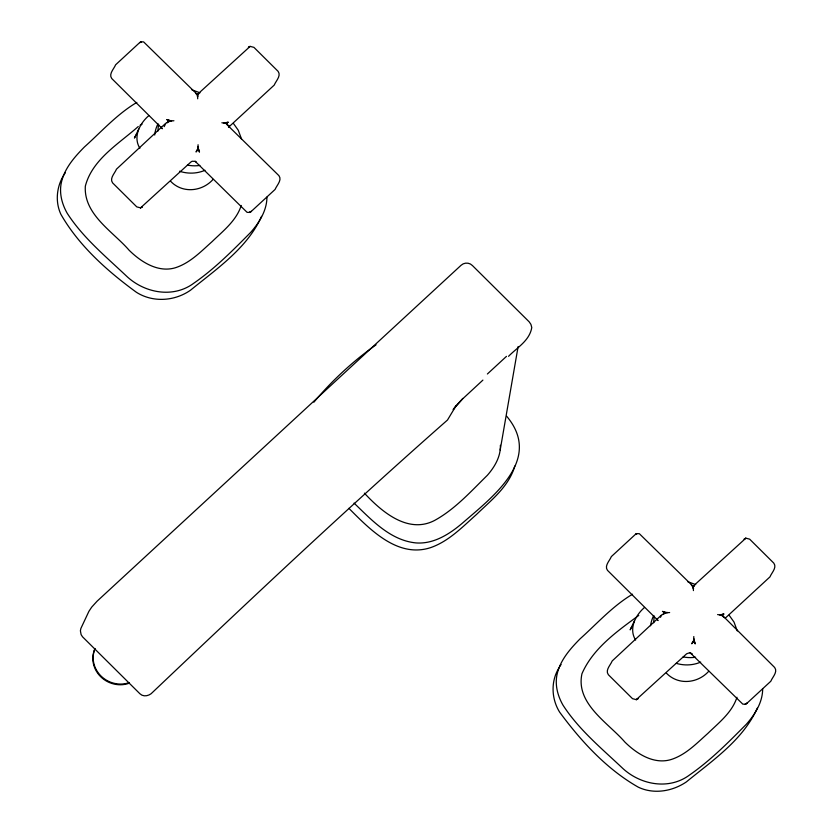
<?xml version="1.0" encoding="UTF-8"?>
<svg xmlns="http://www.w3.org/2000/svg" width="833" height="833" viewBox="0 0 833 833"><rect width="100%" height="100%" fill="white"/><g stroke="black" fill="none" stroke-linecap="round" stroke-linejoin="round"><path stroke-width="1.25" d="M198.077 144.734L197.869 150.575M693.806 636.537L693.597 642.368M364.406 493.157C381.514 511.608 408.003 534.328 434.597 520.448C455.026 509.234 470.905 491.428 487.367 475.289C494.635 466.98 500.758 456.661 500.383 445.27M266.945 197.098C266.883 210.634 259.271 222.63 250.608 232.459C232.792 250.441 214.758 268.674 193.902 283.147C173.056 298.724 144.015 292.987 126.095 275.713C105.374 256.158 82.8 237.467 67.234 213.31C62.329 204.72 59.466 194.693 60.944 184.77C63.391 169.609 73.97 157.552 84.393 146.993C101.439 131.729 116.984 114.152 136.841 102.407M762.674 688.901C762.611 702.427 754.99 714.433 746.337 724.262C728.521 742.245 710.487 760.467 689.62 774.95C668.774 790.527 639.744 784.79 621.824 767.516C601.093 747.961 578.519 729.271 562.962 705.103C558.058 696.513 555.195 686.486 556.663 676.563C559.11 661.412 569.689 649.344 580.122 638.796C597.167 623.521 612.703 605.955 632.559 594.21M197.431 96.659L197.827 94.296L198.993 93.119L198.306 94.681M693.15 588.452L693.556 586.088L694.712 584.922L694.024 586.484M198.264 147.066L197.556 150.096L196.057 151.981L197.129 149.596M693.993 638.869L693.275 641.889L691.786 643.774L692.858 641.389M500.185 450.028L518.126 346.528M514.773 466.043C509.005 486.534 491.147 500.216 476.58 514.398C462.565 526.841 448.956 541.169 430.848 547.552C397.841 558.599 369.862 529.371 348.912 508.349M148.795 115.662C139.736 123.409 132.749 136.987 139.892 148.274M241.237 205.47C236.416 220.714 223.057 230.949 212.071 241.653C201.492 251.045 191.267 261.781 177.762 266.914C159.801 274.015 141.537 262.52 129.105 250.223C112.882 231.459 83.56 214.539 85.33 186.175C92.182 159.436 118.807 143.786 138.257 126.533M644.523 607.455C635.454 615.212 628.467 628.79 635.621 640.067M736.966 697.263C732.145 712.507 718.785 722.742 707.79 733.457C697.221 742.838 686.996 753.584 673.481 758.707C655.519 765.808 637.255 754.323 624.833 742.016C608.225 722.815 575.405 703.708 581.955 673.741C592.857 648.48 617.18 631.227 638.765 615.42M261.531 216.351C247.453 248.036 216.653 268.83 190.559 290.176C174.753 301.254 152.97 302.775 136.445 292.31C107.384 271.121 78.906 245.808 60.892 214.32C54.634 200.888 56.842 184.676 65.349 172.733M757.259 708.154C743.182 739.829 712.371 760.623 686.288 781.968C672.366 791.371 653.874 794.557 638.338 787.195C606.747 769.265 581.007 741.151 559.63 712.132C551.29 698.731 550.644 680.998 559.203 667.545M138.715 129.073L134.446 138.059L135.956 135.123M164.216 126.647L165.871 123.149L116.485 169.151C114.85 173.233 109.238 178.418 112.622 182.916L136.789 206.886L140.558 207.854L190.903 162.008L192.163 161.248L195.151 161.373M634.434 620.866L630.175 629.863L631.685 626.916M660.486 617.284L661.6 614.941L612.203 660.944C610.579 665.036 604.956 670.211 608.35 674.709L632.518 698.679L636.287 699.647L686.621 653.801L689.38 652.822L692.161 654.04L689.995 652.583L742.797 704.124L745.233 704.229L747.014 703.208L770.806 681.248C772.43 677.156 778.053 671.971 774.659 667.483L722.565 615.566L719.879 614.567M559.703 666.567L561.067 664.536M462.825 398.413L455.974 405.89L447.498 420.019C346.476 508.859 248.619 601.176 151.075 693.754C147.816 696.201 142.995 696.857 139.913 693.764L82.54 636.818L81.113 634.631L80.405 630.81L80.863 628.478L88.933 611.287L91.703 607.122L97.097 601.187L461.045 265.31C464.2 262.301 469.437 262.343 472.436 265.56L529.153 321.809L530.913 324.36L531.777 327.546C529.59 340.718 517.095 347.548 508.546 356.316M455.974 405.89L453.173 409.503L462.95 398.601L482.901 380.108M313.895 402.204C331.961 380.577 353.088 361.126 376.058 344.82M506.474 356.368L487.388 373.986M199.805 92.234L250.139 46.388L253.919 47.356L278.087 71.326C281.471 75.824 275.848 80.999 274.224 85.091L228.523 127.272M695.534 584.027L745.868 538.18L749.638 539.149L773.805 563.129C777.199 567.617 771.577 572.802 769.952 576.894L725.199 618.201M213.061 179.418C202.065 191.736 182.375 193.693 170.64 181.292M708.789 671.221C697.794 683.529 678.093 685.486 666.358 673.095M140.069 125.283L142.047 124.169M169.026 121.712L166.735 122.888L168.547 121.316L171.536 120.556M664.744 613.505L662.464 614.692L664.276 613.119L667.264 612.359M226.409 122.566L228.304 122.212L224.16 123.169M722.138 614.369L724.033 614.004L719.879 614.973M168.131 121.066L173.92 120.764M663.849 612.859L669.638 612.557M171.546 120.962L166.715 119.619L169.005 120.16M667.264 612.755L662.433 611.412L664.734 611.953M221.87 122.774L227.149 123.544M717.598 614.577L722.877 615.348M191.882 89.849L200.003 92.796M687.6 581.653L695.722 584.589M224.15 122.774L226.836 123.773L229.596 127.043L228.731 125.783M226.42 124.117L278.94 175.68C282.325 180.178 276.712 185.353 275.077 189.445L251.285 211.405L249.504 212.436L247.078 212.332L195.13 161.258L196.432 162.237M722.149 615.92L724.054 617.274M162.373 128.761L111.768 78.552C108.373 74.064 113.996 68.879 115.62 64.797L139.413 42.837L141.194 41.806L143.63 41.91L197.098 94.264L197.848 96.68M658.091 620.554L607.486 570.355C604.102 565.857 609.725 560.682 611.349 556.59L635.142 534.63L636.922 533.609L639.348 533.703L692.817 586.057L693.577 588.473M354.077 503.111C371.58 519.938 390.292 540.367 415.948 542.918C433.92 544.293 449.966 533.828 463.013 522.624C493.23 496.333 542.772 459.295 506.745 416.313M729.104 615.181L733.998 622.053L737.288 630.945M233.375 123.378L238.269 130.25L241.57 139.142M656.831 619.002L657.695 620.252M161.113 127.199L161.966 128.449M691.296 584.776L692.41 586.411M195.568 92.973L196.682 94.618M694.472 641.462L695.201 643.919L693.566 638.849M198.754 149.669L199.472 152.116L197.848 147.056M693.129 585.838L693.431 590.597M197.411 94.035L197.702 98.804M700.699 662.1A35.184 32.914 25.4 0 1 676.334 663.37M650.552 625.77A35.184 32.914 25.4 0 1 653.749 615.525M695.586 657.227A35.184 32.914 25.4 0 1 683.143 656.904M653.759 622.803A35.184 32.914 25.4 0 1 654.374 616.337M204.97 170.296A35.184 32.914 25.4 0 1 179.512 171.234M154.709 135.05A35.184 32.914 25.4 0 1 158.031 123.732M199.868 165.434A35.184 32.914 25.4 0 1 187.415 165.101M158.031 131.01A35.184 32.914 25.4 0 1 158.645 124.533M129.084 683.268A26.396 24.688 25.4 0 1 100.616 676.656A26.396 24.688 25.4 0 1 94.743 649.199M129.417 682.571A26.396 24.688 25.4 0 1 100.949 675.959A26.396 24.688 25.4 0 1 95.077 648.49M139.861 42.556L141.194 41.806L139.861 42.556M142.339 206.823L140.558 207.854L142.339 206.823M635.579 534.359L636.922 533.609L635.579 534.359M638.068 698.627L636.287 699.647L638.068 698.627M747.014 703.208L745.233 704.229L747.014 703.208M249.629 46.648L248.359 47.408L250.139 46.388L249.629 46.648M251.285 211.405L249.504 212.436L251.285 211.405M745.348 538.451L744.088 539.211L745.868 538.18L745.348 538.451"/></g></svg>
